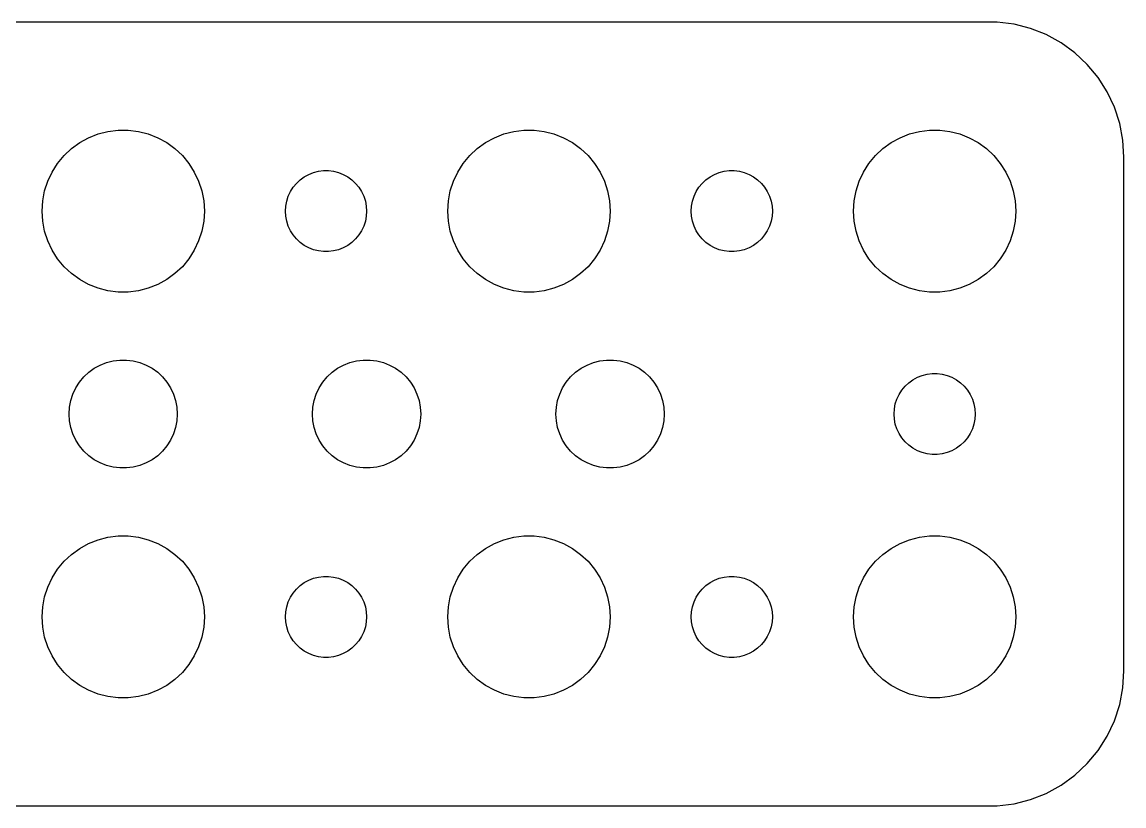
# Model space of a CAD drawing. Header units: metres. Extents: x -37 to 37, y 24.5 to 53.5.
# Drawn here: x -3.74 to 37, y 24.51 to 53.49 of the extents above; entities that cross this region are included whole.
import ezdxf

# ---------------------------------------------------------------- set-up
doc = ezdxf.new("R2010")
doc.units = ezdxf.units.M

msp = doc.modelspace()

# ---------------------------------------------------------------- linework, layer by layer
for p, q in [((32.3139, 53.4901), (-32.3139, 53.4901)), ((32.9369, 53.4114), (32.3139, 53.4901)), ((33.5451, 53.2553), (32.9369, 53.4114)), ((34.1289, 53.0241), (33.5451, 53.2553)), ((34.6791, 52.7216), (34.1289, 53.0241)), ((35.1871, 52.3526), (34.6791, 52.7216)), ((35.6448, 51.9227), (35.1871, 52.3526)), ((36.0451, 51.4389), (35.6448, 51.9227)), ((36.3815, 50.9088), (36.0451, 51.4389)), ((36.6489, 50.3406), (36.3815, 50.9088)), ((36.8429, 49.7434), (36.6489, 50.3406)), ((36.9606, 49.1267), (36.8429, 49.7434)), ((-1.27733, 49.2145), (-0.92705, 49.3532)), ((-0.92705, 49.3532), (-0.56213, 49.4469)), ((-0.56213, 49.4469), (-0.18837, 49.4941)), ((-0.18837, 49.4941), (0.18837, 49.4941)), ((0.18837, 49.4941), (0.56213, 49.4469)), ((0.56213, 49.4469), (0.92705, 49.3532)), ((0.92705, 49.3532), (1.27733, 49.2145)), ((13.7227, 49.2145), (14.0729, 49.3532)), ((14.0729, 49.3532), (14.4379, 49.4469)), ((14.4379, 49.4469), (14.8116, 49.4941)), ((14.8116, 49.4941), (15.1884, 49.4941)), ((15.1884, 49.4941), (15.5621, 49.4469)), ((15.5621, 49.4469), (15.927, 49.3532)), ((15.927, 49.3532), (16.2773, 49.2145)), ((28.7227, 49.2145), (29.0729, 49.3532)), ((29.0729, 49.3532), (29.4379, 49.4469)), ((29.4379, 49.4469), (29.8116, 49.4941)), ((29.8116, 49.4941), (30.1884, 49.4941)), ((30.1884, 49.4941), (30.5621, 49.4469)), ((30.5621, 49.4469), (30.927, 49.3532)), ((30.927, 49.3532), (31.2773, 49.2145)), ((-1.91226, 48.8115), (-1.60747, 49.033)), ((-1.60747, 49.033), (-1.27733, 49.2145)), ((1.27733, 49.2145), (1.60747, 49.033)), ((1.60747, 49.033), (1.91226, 48.8115)), ((13.0877, 48.8115), (13.3925, 49.033)), ((13.3925, 49.033), (13.7227, 49.2145)), ((16.2773, 49.2145), (16.6075, 49.033)), ((16.6075, 49.033), (16.9123, 48.8115)), ((28.0877, 48.8115), (28.3925, 49.033)), ((28.3925, 49.033), (28.7227, 49.2145)), ((31.2773, 49.2145), (31.6075, 49.033)), ((31.6075, 49.033), (31.9123, 48.8115)), ((37, 48.5), (36.9606, 49.1267)), ((-2.42705, 48.2634), (-2.1869, 48.5536)), ((-2.1869, 48.5536), (-1.91226, 48.8115)), ((1.91226, 48.8115), (2.1869, 48.5536)), ((2.1869, 48.5536), (2.42705, 48.2634)), ((12.5729, 48.2634), (12.8131, 48.5536)), ((12.8131, 48.5536), (13.0877, 48.8115)), ((16.9123, 48.8115), (17.1869, 48.5536)), ((17.1869, 48.5536), (17.427, 48.2634)), ((27.5729, 48.2634), (27.8131, 48.5536)), ((27.8131, 48.5536), (28.0877, 48.8115)), ((31.9123, 48.8115), (32.1869, 48.5536)), ((32.1869, 48.5536), (32.427, 48.2634)), ((37, 29.5), (37, 48.5)), ((-2.62891, 47.9453), (-2.42705, 48.2634)), ((2.42705, 48.2634), (2.62891, 47.9453)), ((12.3711, 47.9453), (12.5729, 48.2634)), ((17.427, 48.2634), (17.6289, 47.9453)), ((27.3711, 47.9453), (27.5729, 48.2634)), ((32.427, 48.2634), (32.6289, 47.9453)), ((-2.78932, 47.6044), (-2.62891, 47.9453)), ((2.62891, 47.9453), (2.78932, 47.6044)), ((6.54385, 47.6558), (6.69626, 47.7665)), ((6.69626, 47.7665), (6.86133, 47.8572)), ((6.86133, 47.8572), (7.03647, 47.9266)), ((7.03647, 47.9266), (7.21892, 47.9734)), ((7.21892, 47.9734), (7.40581, 47.997)), ((7.40581, 47.997), (7.59418, 47.997)), ((7.59418, 47.997), (7.78107, 47.9734)), ((7.78107, 47.9734), (7.96352, 47.9266)), ((7.96352, 47.9266), (8.13866, 47.8572)), ((8.13866, 47.8572), (8.30373, 47.7665)), ((8.30373, 47.7665), (8.45613, 47.6558)), ((12.2107, 47.6044), (12.3711, 47.9453)), ((17.6289, 47.9453), (17.7893, 47.6044)), ((21.5439, 47.6558), (21.6963, 47.7665)), ((21.6963, 47.7665), (21.8613, 47.8572)), ((21.8613, 47.8572), (22.0365, 47.9266)), ((22.0365, 47.9266), (22.2189, 47.9734)), ((22.2189, 47.9734), (22.4058, 47.997)), ((22.4058, 47.997), (22.5942, 47.997)), ((22.5942, 47.997), (22.7811, 47.9734)), ((22.7811, 47.9734), (22.9635, 47.9266)), ((22.9635, 47.9266), (23.1387, 47.8572)), ((23.1387, 47.8572), (23.3037, 47.7665)), ((23.3037, 47.7665), (23.4561, 47.6558)), ((27.2107, 47.6044), (27.3711, 47.9453)), ((32.6289, 47.9453), (32.7893, 47.6044)), ((-2.90575, 47.2461), (-2.78932, 47.6044)), ((2.78932, 47.6044), (2.90575, 47.2461)), ((6.18553, 47.2226), (6.28647, 47.3817)), ((6.28647, 47.3817), (6.40654, 47.5268)), ((6.40654, 47.5268), (6.54385, 47.6558)), ((8.45613, 47.6558), (8.59344, 47.5268)), ((8.59344, 47.5268), (8.71352, 47.3817)), ((8.71352, 47.3817), (8.81445, 47.2226)), ((12.0942, 47.2461), (12.2107, 47.6044)), ((17.7893, 47.6044), (17.9057, 47.2461)), ((21.1855, 47.2226), (21.2865, 47.3817)), ((21.2865, 47.3817), (21.4065, 47.5268)), ((21.4065, 47.5268), (21.5439, 47.6558)), ((23.4561, 47.6558), (23.5934, 47.5268)), ((23.5934, 47.5268), (23.7135, 47.3817)), ((23.7135, 47.3817), (23.8145, 47.2226)), ((27.0942, 47.2461), (27.2107, 47.6044)), ((32.7893, 47.6044), (32.9057, 47.2461)), ((-3, 46.5), (-2.97633, 46.876)), ((-2.97633, 46.876), (-2.90575, 47.2461)), ((2.90575, 47.2461), (2.97633, 46.876)), ((2.97633, 46.876), (3, 46.5)), ((6.01183, 46.688), (6.04712, 46.873)), ((6.04712, 46.873), (6.10533, 47.0522)), ((6.10533, 47.0522), (6.18553, 47.2226)), ((8.81445, 47.2226), (8.89465, 47.0522)), ((8.89465, 47.0522), (8.95287, 46.873)), ((8.95287, 46.873), (8.98816, 46.688)), ((12, 46.5), (12.0237, 46.876)), ((12.0237, 46.876), (12.0942, 47.2461)), ((17.9057, 47.2461), (17.9763, 46.876)), ((17.9763, 46.876), (18, 46.5)), ((21.0118, 46.688), (21.0471, 46.873)), ((21.0471, 46.873), (21.1053, 47.0522)), ((21.1053, 47.0522), (21.1855, 47.2226)), ((23.8145, 47.2226), (23.8947, 47.0522)), ((23.8947, 47.0522), (23.9529, 46.873)), ((23.9529, 46.873), (23.9882, 46.688)), ((27, 46.5), (27.0237, 46.876)), ((27.0237, 46.876), (27.0942, 47.2461)), ((32.9057, 47.2461), (32.9763, 46.876)), ((32.9763, 46.876), (33, 46.5)), ((-2.97633, 46.124), (-3, 46.5)), ((3, 46.5), (2.97633, 46.124)), ((6, 46.5), (6.01183, 46.688)), ((6.01183, 46.312), (6, 46.5)), ((8.98816, 46.688), (9, 46.5)), ((9, 46.5), (8.98816, 46.312)), ((12.0237, 46.124), (12, 46.5)), ((18, 46.5), (17.9763, 46.124)), ((21, 46.5), (21.0118, 46.688)), ((21.0118, 46.312), (21, 46.5)), ((23.9882, 46.688), (24, 46.5)), ((24, 46.5), (23.9882, 46.312)), ((27.0237, 46.124), (27, 46.5)), ((33, 46.5), (32.9763, 46.124)), ((-2.90575, 45.7539), (-2.97633, 46.124)), ((2.97633, 46.124), (2.90575, 45.7539)), ((6.04712, 46.127), (6.01183, 46.312)), ((6.10533, 45.9478), (6.04712, 46.127)), ((8.95287, 46.127), (8.89465, 45.9478)), ((8.98816, 46.312), (8.95287, 46.127)), ((12.0942, 45.7539), (12.0237, 46.124)), ((17.9763, 46.124), (17.9057, 45.7539)), ((21.0471, 46.127), (21.0118, 46.312)), ((21.1053, 45.9478), (21.0471, 46.127)), ((23.9529, 46.127), (23.8947, 45.9478)), ((23.9882, 46.312), (23.9529, 46.127)), ((27.0942, 45.7539), (27.0237, 46.124)), ((32.9763, 46.124), (32.9057, 45.7539)), ((-2.78932, 45.3956), (-2.90575, 45.7539)), ((2.90575, 45.7539), (2.78932, 45.3956)), ((6.18553, 45.7774), (6.10533, 45.9478)), ((6.28647, 45.6183), (6.18553, 45.7774)), ((8.81445, 45.7774), (8.71352, 45.6183)), ((8.89465, 45.9478), (8.81445, 45.7774)), ((12.2107, 45.3956), (12.0942, 45.7539)), ((17.9057, 45.7539), (17.7893, 45.3956)), ((21.1855, 45.7774), (21.1053, 45.9478)), ((21.2865, 45.6183), (21.1855, 45.7774)), ((23.8145, 45.7774), (23.7135, 45.6183)), ((23.8947, 45.9478), (23.8145, 45.7774)), ((27.2107, 45.3956), (27.0942, 45.7539)), ((32.9057, 45.7539), (32.7893, 45.3956)), ((-2.62891, 45.0547), (-2.78932, 45.3956)), ((2.78932, 45.3956), (2.62891, 45.0547)), ((6.40654, 45.4732), (6.28647, 45.6183)), ((6.54385, 45.3442), (6.40654, 45.4732)), ((6.69626, 45.2335), (6.54385, 45.3442)), ((6.86133, 45.1427), (6.69626, 45.2335)), ((8.30373, 45.2335), (8.13866, 45.1427)), ((8.45613, 45.3442), (8.30373, 45.2335)), ((8.59344, 45.4732), (8.45613, 45.3442)), ((8.71352, 45.6183), (8.59344, 45.4732)), ((12.3711, 45.0547), (12.2107, 45.3956)), ((17.7893, 45.3956), (17.6289, 45.0547)), ((21.4065, 45.4732), (21.2865, 45.6183)), ((21.5439, 45.3442), (21.4065, 45.4732)), ((21.6963, 45.2335), (21.5439, 45.3442)), ((21.8613, 45.1427), (21.6963, 45.2335)), ((23.3037, 45.2335), (23.1387, 45.1427)), ((23.4561, 45.3442), (23.3037, 45.2335)), ((23.5934, 45.4732), (23.4561, 45.3442)), ((23.7135, 45.6183), (23.5934, 45.4732)), ((27.3711, 45.0547), (27.2107, 45.3956)), ((32.7893, 45.3956), (32.6289, 45.0547)), ((-2.42705, 44.7366), (-2.62891, 45.0547)), ((2.62891, 45.0547), (2.42705, 44.7366)), ((7.03647, 45.0734), (6.86133, 45.1427)), ((7.21892, 45.0266), (7.03647, 45.0734)), ((7.40581, 45.0029), (7.21892, 45.0266)), ((7.59418, 45.0029), (7.40581, 45.0029)), ((7.78107, 45.0266), (7.59418, 45.0029)), ((7.96352, 45.0734), (7.78107, 45.0266)), ((8.13866, 45.1427), (7.96352, 45.0734)), ((12.5729, 44.7366), (12.3711, 45.0547)), ((17.6289, 45.0547), (17.427, 44.7366)), ((22.0365, 45.0734), (21.8613, 45.1427)), ((22.2189, 45.0266), (22.0365, 45.0734)), ((22.4058, 45.0029), (22.2189, 45.0266)), ((22.5942, 45.0029), (22.4058, 45.0029)), ((22.7811, 45.0266), (22.5942, 45.0029)), ((22.9635, 45.0734), (22.7811, 45.0266)), ((23.1387, 45.1427), (22.9635, 45.0734)), ((27.5729, 44.7366), (27.3711, 45.0547)), ((32.6289, 45.0547), (32.427, 44.7366)), ((-2.1869, 44.4464), (-2.42705, 44.7366)), ((-1.91226, 44.1884), (-2.1869, 44.4464)), ((2.1869, 44.4464), (1.91226, 44.1884)), ((2.42705, 44.7366), (2.1869, 44.4464)), ((12.8131, 44.4464), (12.5729, 44.7366)), ((13.0877, 44.1884), (12.8131, 44.4464)), ((17.1869, 44.4464), (16.9123, 44.1884)), ((17.427, 44.7366), (17.1869, 44.4464)), ((27.8131, 44.4464), (27.5729, 44.7366)), ((28.0877, 44.1884), (27.8131, 44.4464)), ((32.1869, 44.4464), (31.9123, 44.1884)), ((32.427, 44.7366), (32.1869, 44.4464)), ((-1.60747, 43.967), (-1.91226, 44.1884)), ((1.91226, 44.1884), (1.60747, 43.967)), ((13.3925, 43.967), (13.0877, 44.1884)), ((16.9123, 44.1884), (16.6075, 43.967)), ((28.3925, 43.967), (28.0877, 44.1884)), ((31.9123, 44.1884), (31.6075, 43.967)), ((-1.27733, 43.7855), (-1.60747, 43.967)), ((-0.92705, 43.6468), (-1.27733, 43.7855)), ((-0.56213, 43.5531), (-0.92705, 43.6468)), ((0.92705, 43.6468), (0.56213, 43.5531)), ((1.27733, 43.7855), (0.92705, 43.6468)), ((1.60747, 43.967), (1.27733, 43.7855)), ((13.7227, 43.7855), (13.3925, 43.967)), ((14.0729, 43.6468), (13.7227, 43.7855)), ((14.4379, 43.5531), (14.0729, 43.6468)), ((15.927, 43.6468), (15.5621, 43.5531)), ((16.2773, 43.7855), (15.927, 43.6468)), ((16.6075, 43.967), (16.2773, 43.7855)), ((28.7227, 43.7855), (28.3925, 43.967)), ((29.0729, 43.6468), (28.7227, 43.7855)), ((29.4379, 43.5531), (29.0729, 43.6468)), ((30.927, 43.6468), (30.5621, 43.5531)), ((31.2773, 43.7855), (30.927, 43.6468)), ((31.6075, 43.967), (31.2773, 43.7855)), ((-0.18837, 43.5059), (-0.56213, 43.5531)), ((0.18837, 43.5059), (-0.18837, 43.5059)), ((0.56213, 43.5531), (0.18837, 43.5059)), ((14.8116, 43.5059), (14.4379, 43.5531)), ((15.1884, 43.5059), (14.8116, 43.5059)), ((15.5621, 43.5531), (15.1884, 43.5059)), ((29.8116, 43.5059), (29.4379, 43.5531)), ((30.1884, 43.5059), (29.8116, 43.5059)), ((30.5621, 43.5531), (30.1884, 43.5059)), ((-1.07164, 40.6886), (-0.85155, 40.8096)), ((-0.85155, 40.8096), (-0.61803, 40.9021)), ((-0.61803, 40.9021), (-0.37476, 40.9646)), ((-0.37476, 40.9646), (-0.12558, 40.996)), ((-0.12558, 40.996), (0.12558, 40.996)), ((0.12558, 40.996), (0.37476, 40.9646)), ((0.37476, 40.9646), (0.61803, 40.9021)), ((0.61803, 40.9021), (0.85155, 40.8096)), ((0.85155, 40.8096), (1.07164, 40.6886)), ((7.92834, 40.6886), (8.14844, 40.8096)), ((8.14844, 40.8096), (8.38196, 40.9021)), ((8.38196, 40.9021), (8.62523, 40.9646)), ((8.62523, 40.9646), (8.8744, 40.996)), ((8.8744, 40.996), (9.12558, 40.996)), ((9.12558, 40.996), (9.37476, 40.9646)), ((9.37476, 40.9646), (9.61803, 40.9021)), ((9.61803, 40.9021), (9.85155, 40.8096)), ((9.85155, 40.8096), (10.0716, 40.6886)), ((16.9283, 40.6886), (17.1484, 40.8096)), ((17.1484, 40.8096), (17.382, 40.9021)), ((17.382, 40.9021), (17.6252, 40.9646)), ((17.6252, 40.9646), (17.8744, 40.996)), ((17.8744, 40.996), (18.1256, 40.996)), ((18.1256, 40.996), (18.3748, 40.9646)), ((18.3748, 40.9646), (18.618, 40.9021)), ((18.618, 40.9021), (18.8515, 40.8096)), ((18.8515, 40.8096), (19.0716, 40.6886)), ((-1.61803, 40.1756), (-1.45793, 40.3691)), ((-1.45793, 40.3691), (-1.27484, 40.541)), ((-1.27484, 40.541), (-1.07164, 40.6886)), ((1.07164, 40.6886), (1.27484, 40.541)), ((1.27484, 40.541), (1.45793, 40.3691)), ((1.45793, 40.3691), (1.61803, 40.1756)), ((7.38196, 40.1756), (7.54205, 40.3691)), ((7.54205, 40.3691), (7.72514, 40.541)), ((7.72514, 40.541), (7.92834, 40.6886)), ((10.0716, 40.6886), (10.2748, 40.541)), ((10.2748, 40.541), (10.4579, 40.3691)), ((10.4579, 40.3691), (10.618, 40.1756)), ((16.382, 40.1756), (16.5421, 40.3691)), ((16.5421, 40.3691), (16.7251, 40.541)), ((16.7251, 40.541), (16.9283, 40.6886)), ((19.0716, 40.6886), (19.2748, 40.541)), ((19.2748, 40.541), (19.4579, 40.3691)), ((19.4579, 40.3691), (19.618, 40.1756)), ((29.1963, 40.2665), (29.3613, 40.3572)), ((29.3613, 40.3572), (29.5365, 40.4266)), ((29.5365, 40.4266), (29.7189, 40.4734)), ((29.7189, 40.4734), (29.9058, 40.497)), ((29.9058, 40.497), (30.0942, 40.497)), ((30.0942, 40.497), (30.2811, 40.4734)), ((30.2811, 40.4734), (30.4635, 40.4266)), ((30.4635, 40.4266), (30.6387, 40.3572)), ((30.6387, 40.3572), (30.8037, 40.2665)), ((-1.85954, 39.7362), (-1.75261, 39.9635)), ((-1.75261, 39.9635), (-1.61803, 40.1756)), ((1.61803, 40.1756), (1.75261, 39.9635)), ((1.75261, 39.9635), (1.85954, 39.7362)), ((7.14044, 39.7362), (7.24738, 39.9635)), ((7.24738, 39.9635), (7.38196, 40.1756)), ((10.618, 40.1756), (10.7526, 39.9635)), ((10.7526, 39.9635), (10.8595, 39.7362)), ((16.1404, 39.7362), (16.2474, 39.9635)), ((16.2474, 39.9635), (16.382, 40.1756)), ((19.618, 40.1756), (19.7526, 39.9635)), ((19.7526, 39.9635), (19.8595, 39.7362)), ((28.7865, 39.8817), (28.9065, 40.0268)), ((28.9065, 40.0268), (29.0439, 40.1558)), ((29.0439, 40.1558), (29.1963, 40.2665)), ((30.8037, 40.2665), (30.9561, 40.1558)), ((30.9561, 40.1558), (31.0934, 40.0268)), ((31.0934, 40.0268), (31.2135, 39.8817)), ((-1.93716, 39.4974), (-1.85954, 39.7362)), ((1.85954, 39.7362), (1.93716, 39.4974)), ((7.06282, 39.4974), (7.14044, 39.7362)), ((10.8595, 39.7362), (10.9372, 39.4974)), ((16.0628, 39.4974), (16.1404, 39.7362)), ((19.8595, 39.7362), (19.9372, 39.4974)), ((28.5471, 39.373), (28.6053, 39.5522)), ((28.6053, 39.5522), (28.6855, 39.7226)), ((28.6855, 39.7226), (28.7865, 39.8817)), ((31.2135, 39.8817), (31.3145, 39.7226)), ((31.3145, 39.7226), (31.3947, 39.5522)), ((31.3947, 39.5522), (31.4529, 39.373)), ((-2, 39), (-1.98422, 39.2507)), ((-1.98422, 39.2507), (-1.93716, 39.4974)), ((1.93716, 39.4974), (1.98422, 39.2507)), ((1.98422, 39.2507), (2, 39)), ((7, 39), (7.01576, 39.2507)), ((7.01576, 39.2507), (7.06282, 39.4974)), ((10.9372, 39.4974), (10.9842, 39.2507)), ((10.9842, 39.2507), (11, 39)), ((16, 39), (16.0158, 39.2507)), ((16.0158, 39.2507), (16.0628, 39.4974)), ((19.9372, 39.4974), (19.9842, 39.2507)), ((19.9842, 39.2507), (20, 39)), ((28.5, 39), (28.5118, 39.188)), ((28.5118, 39.188), (28.5471, 39.373)), ((31.4529, 39.373), (31.4882, 39.188)), ((31.4882, 39.188), (31.5, 39)), ((-1.98422, 38.7493), (-2, 39)), ((-1.93716, 38.5026), (-1.98422, 38.7493)), ((1.98422, 38.7493), (1.93716, 38.5026)), ((2, 39), (1.98422, 38.7493)), ((7.01576, 38.7493), (7, 39)), ((7.06282, 38.5026), (7.01576, 38.7493)), ((10.9842, 38.7493), (10.9372, 38.5026)), ((11, 39), (10.9842, 38.7493)), ((16.0158, 38.7493), (16, 39)), ((16.0628, 38.5026), (16.0158, 38.7493)), ((19.9842, 38.7493), (19.9372, 38.5026)), ((20, 39), (19.9842, 38.7493)), ((28.5118, 38.812), (28.5, 39)), ((28.5471, 38.627), (28.5118, 38.812)), ((31.4882, 38.812), (31.4529, 38.627)), ((31.5, 39), (31.4882, 38.812)), ((-1.85954, 38.2638), (-1.93716, 38.5026)), ((1.93716, 38.5026), (1.85954, 38.2638)), ((7.14044, 38.2638), (7.06282, 38.5026)), ((10.9372, 38.5026), (10.8595, 38.2638)), ((16.1404, 38.2638), (16.0628, 38.5026)), ((19.9372, 38.5026), (19.8595, 38.2638)), ((28.6053, 38.4478), (28.5471, 38.627)), ((28.6855, 38.2774), (28.6053, 38.4478)), ((31.3947, 38.4478), (31.3145, 38.2774)), ((31.4529, 38.627), (31.3947, 38.4478)), ((-1.75261, 38.0365), (-1.85954, 38.2638)), ((-1.61803, 37.8244), (-1.75261, 38.0365)), ((1.75261, 38.0365), (1.61803, 37.8244)), ((1.85954, 38.2638), (1.75261, 38.0365)), ((7.24738, 38.0365), (7.14044, 38.2638)), ((7.38196, 37.8244), (7.24738, 38.0365)), ((10.7526, 38.0365), (10.618, 37.8244)), ((10.8595, 38.2638), (10.7526, 38.0365)), ((16.2474, 38.0365), (16.1404, 38.2638)), ((16.382, 37.8244), (16.2474, 38.0365)), ((19.7526, 38.0365), (19.618, 37.8244)), ((19.8595, 38.2638), (19.7526, 38.0365)), ((28.7865, 38.1183), (28.6855, 38.2774)), ((28.9065, 37.9732), (28.7865, 38.1183)), ((29.0439, 37.8442), (28.9065, 37.9732)), ((31.0934, 37.9732), (30.9561, 37.8442)), ((31.2135, 38.1183), (31.0934, 37.9732)), ((31.3145, 38.2774), (31.2135, 38.1183)), ((-1.45793, 37.6309), (-1.61803, 37.8244)), ((-1.27484, 37.459), (-1.45793, 37.6309)), ((1.45793, 37.6309), (1.27484, 37.459)), ((1.61803, 37.8244), (1.45793, 37.6309)), ((7.54205, 37.6309), (7.38196, 37.8244)), ((7.72514, 37.459), (7.54205, 37.6309)), ((10.4579, 37.6309), (10.2748, 37.459)), ((10.618, 37.8244), (10.4579, 37.6309)), ((16.5421, 37.6309), (16.382, 37.8244)), ((16.7251, 37.459), (16.5421, 37.6309)), ((19.4579, 37.6309), (19.2748, 37.459)), ((19.618, 37.8244), (19.4579, 37.6309)), ((29.1963, 37.7335), (29.0439, 37.8442)), ((29.3613, 37.6428), (29.1963, 37.7335)), ((29.5365, 37.5734), (29.3613, 37.6428)), ((29.7189, 37.5266), (29.5365, 37.5734)), ((29.9058, 37.503), (29.7189, 37.5266)), ((30.0942, 37.503), (29.9058, 37.503)), ((30.2811, 37.5266), (30.0942, 37.503)), ((30.4635, 37.5734), (30.2811, 37.5266)), ((30.6387, 37.6428), (30.4635, 37.5734)), ((30.8037, 37.7335), (30.6387, 37.6428)), ((30.9561, 37.8442), (30.8037, 37.7335)), ((-1.07164, 37.3114), (-1.27484, 37.459)), ((-0.85155, 37.1904), (-1.07164, 37.3114)), ((-0.61803, 37.0979), (-0.85155, 37.1904)), ((-0.37476, 37.0354), (-0.61803, 37.0979)), ((0.61803, 37.0979), (0.37476, 37.0354)), ((0.85155, 37.1904), (0.61803, 37.0979)), ((1.07164, 37.3114), (0.85155, 37.1904)), ((1.27484, 37.459), (1.07164, 37.3114)), ((7.92834, 37.3114), (7.72514, 37.459)), ((8.14844, 37.1904), (7.92834, 37.3114)), ((8.38196, 37.0979), (8.14844, 37.1904)), ((8.62523, 37.0354), (8.38196, 37.0979)), ((9.61803, 37.0979), (9.37476, 37.0354)), ((9.85155, 37.1904), (9.61803, 37.0979)), ((10.0716, 37.3114), (9.85155, 37.1904)), ((10.2748, 37.459), (10.0716, 37.3114)), ((16.9283, 37.3114), (16.7251, 37.459)), ((17.1484, 37.1904), (16.9283, 37.3114)), ((17.382, 37.0979), (17.1484, 37.1904)), ((17.6252, 37.0354), (17.382, 37.0979)), ((18.618, 37.0979), (18.3748, 37.0354)), ((18.8515, 37.1904), (18.618, 37.0979)), ((19.0716, 37.3114), (18.8515, 37.1904)), ((19.2748, 37.459), (19.0716, 37.3114)), ((-0.12558, 37.004), (-0.37476, 37.0354)), ((0.12558, 37.004), (-0.12558, 37.004)), ((0.37476, 37.0354), (0.12558, 37.004)), ((8.8744, 37.004), (8.62523, 37.0354)), ((9.12558, 37.004), (8.8744, 37.004)), ((9.37476, 37.0354), (9.12558, 37.004)), ((17.8744, 37.004), (17.6252, 37.0354)), ((18.1256, 37.004), (17.8744, 37.004)), ((18.3748, 37.0354), (18.1256, 37.004)), ((-1.27733, 34.2145), (-0.92705, 34.3532)), ((-0.92705, 34.3532), (-0.56213, 34.4469)), ((-0.56213, 34.4469), (-0.18837, 34.4941)), ((-0.18837, 34.4941), (0.18837, 34.4941)), ((0.18837, 34.4941), (0.56213, 34.4469)), ((0.56213, 34.4469), (0.92705, 34.3532)), ((0.92705, 34.3532), (1.27733, 34.2145)), ((13.7227, 34.2145), (14.0729, 34.3532)), ((14.0729, 34.3532), (14.4379, 34.4469)), ((14.4379, 34.4469), (14.8116, 34.4941)), ((14.8116, 34.4941), (15.1884, 34.4941)), ((15.1884, 34.4941), (15.5621, 34.4469)), ((15.5621, 34.4469), (15.927, 34.3532)), ((15.927, 34.3532), (16.2773, 34.2145)), ((28.7227, 34.2145), (29.0729, 34.3532)), ((29.0729, 34.3532), (29.4379, 34.4469)), ((29.4379, 34.4469), (29.8116, 34.4941)), ((29.8116, 34.4941), (30.1884, 34.4941)), ((30.1884, 34.4941), (30.5621, 34.4469)), ((30.5621, 34.4469), (30.927, 34.3532)), ((30.927, 34.3532), (31.2773, 34.2145)), ((-1.91226, 33.8116), (-1.60747, 34.033)), ((-1.60747, 34.033), (-1.27733, 34.2145)), ((1.27733, 34.2145), (1.60747, 34.033)), ((1.60747, 34.033), (1.91226, 33.8116)), ((13.0877, 33.8116), (13.3925, 34.033)), ((13.3925, 34.033), (13.7227, 34.2145)), ((16.2773, 34.2145), (16.6075, 34.033)), ((16.6075, 34.033), (16.9123, 33.8116)), ((28.0877, 33.8116), (28.3925, 34.033)), ((28.3925, 34.033), (28.7227, 34.2145)), ((31.2773, 34.2145), (31.6075, 34.033)), ((31.6075, 34.033), (31.9123, 33.8116)), ((-2.42705, 33.2634), (-2.1869, 33.5536)), ((-2.1869, 33.5536), (-1.91226, 33.8116)), ((1.91226, 33.8116), (2.1869, 33.5536)), ((2.1869, 33.5536), (2.42705, 33.2634)), ((12.5729, 33.2634), (12.8131, 33.5536)), ((12.8131, 33.5536), (13.0877, 33.8116)), ((16.9123, 33.8116), (17.1869, 33.5536)), ((17.1869, 33.5536), (17.427, 33.2634)), ((27.5729, 33.2634), (27.8131, 33.5536)), ((27.8131, 33.5536), (28.0877, 33.8116)), ((31.9123, 33.8116), (32.1869, 33.5536)), ((32.1869, 33.5536), (32.427, 33.2634)), ((-2.62891, 32.9453), (-2.42705, 33.2634)), ((2.42705, 33.2634), (2.62891, 32.9453)), ((12.3711, 32.9453), (12.5729, 33.2634)), ((17.427, 33.2634), (17.6289, 32.9453)), ((27.3711, 32.9453), (27.5729, 33.2634)), ((32.427, 33.2634), (32.6289, 32.9453)), ((-2.90575, 32.2461), (-2.78932, 32.6044)), ((-2.78932, 32.6044), (-2.62891, 32.9453)), ((2.62891, 32.9453), (2.78932, 32.6044)), ((2.78932, 32.6044), (2.90575, 32.2461)), ((6.40654, 32.5268), (6.54385, 32.6558)), ((6.54385, 32.6558), (6.69626, 32.7665)), ((6.69626, 32.7665), (6.86133, 32.8573)), ((6.86133, 32.8573), (7.03647, 32.9266)), ((7.03647, 32.9266), (7.21892, 32.9734)), ((7.21892, 32.9734), (7.40581, 32.9971)), ((7.40581, 32.9971), (7.59418, 32.9971)), ((7.59418, 32.9971), (7.78107, 32.9734)), ((7.78107, 32.9734), (7.96352, 32.9266)), ((7.96352, 32.9266), (8.13866, 32.8573)), ((8.13866, 32.8573), (8.30373, 32.7665)), ((8.30373, 32.7665), (8.45613, 32.6558)), ((8.45613, 32.6558), (8.59344, 32.5268)), ((12.0942, 32.2461), (12.2107, 32.6044)), ((12.2107, 32.6044), (12.3711, 32.9453)), ((17.6289, 32.9453), (17.7893, 32.6044)), ((17.7893, 32.6044), (17.9057, 32.2461)), ((21.4065, 32.5268), (21.5439, 32.6558)), ((21.5439, 32.6558), (21.6963, 32.7665)), ((21.6963, 32.7665), (21.8613, 32.8573)), ((21.8613, 32.8573), (22.0365, 32.9266)), ((22.0365, 32.9266), (22.2189, 32.9734)), ((22.2189, 32.9734), (22.4058, 32.9971)), ((22.4058, 32.9971), (22.5942, 32.9971)), ((22.5942, 32.9971), (22.7811, 32.9734)), ((22.7811, 32.9734), (22.9635, 32.9266)), ((22.9635, 32.9266), (23.1387, 32.8573)), ((23.1387, 32.8573), (23.3037, 32.7665)), ((23.3037, 32.7665), (23.4561, 32.6558)), ((23.4561, 32.6558), (23.5934, 32.5268)), ((27.0942, 32.2461), (27.2107, 32.6044)), ((27.2107, 32.6044), (27.3711, 32.9453)), ((32.6289, 32.9453), (32.7893, 32.6044)), ((32.7893, 32.6044), (32.9057, 32.2461)), ((-2.97633, 31.876), (-2.90575, 32.2461)), ((2.90575, 32.2461), (2.97633, 31.876)), ((6.10533, 32.0522), (6.18553, 32.2226)), ((6.18553, 32.2226), (6.28647, 32.3817)), ((6.28647, 32.3817), (6.40654, 32.5268)), ((8.59344, 32.5268), (8.71352, 32.3817)), ((8.71352, 32.3817), (8.81445, 32.2226)), ((8.81445, 32.2226), (8.89465, 32.0522)), ((12.0237, 31.876), (12.0942, 32.2461)), ((17.9057, 32.2461), (17.9763, 31.876)), ((21.1053, 32.0522), (21.1855, 32.2226)), ((21.1855, 32.2226), (21.2865, 32.3817)), ((21.2865, 32.3817), (21.4065, 32.5268)), ((23.5934, 32.5268), (23.7135, 32.3817)), ((23.7135, 32.3817), (23.8145, 32.2226)), ((23.8145, 32.2226), (23.8947, 32.0522)), ((27.0237, 31.876), (27.0942, 32.2461)), ((32.9057, 32.2461), (32.9763, 31.876)), ((-3, 31.5), (-2.97633, 31.876)), ((2.97633, 31.876), (3, 31.5)), ((6.01183, 31.688), (6.04712, 31.873)), ((6.04712, 31.873), (6.10533, 32.0522)), ((8.89465, 32.0522), (8.95287, 31.873)), ((8.95287, 31.873), (8.98816, 31.688)), ((12, 31.5), (12.0237, 31.876)), ((17.9763, 31.876), (18, 31.5)), ((21.0118, 31.688), (21.0471, 31.873)), ((21.0471, 31.873), (21.1053, 32.0522)), ((23.8947, 32.0522), (23.9529, 31.873)), ((23.9529, 31.873), (23.9882, 31.688)), ((27, 31.5), (27.0237, 31.876)), ((32.9763, 31.876), (33, 31.5)), ((-2.97633, 31.124), (-3, 31.5)), ((3, 31.5), (2.97633, 31.124)), ((6, 31.5), (6.01183, 31.688)), ((6.01183, 31.312), (6, 31.5)), ((8.98816, 31.688), (9, 31.5)), ((9, 31.5), (8.98816, 31.312)), ((12.0237, 31.124), (12, 31.5)), ((18, 31.5), (17.9763, 31.124)), ((21, 31.5), (21.0118, 31.688)), ((21.0118, 31.312), (21, 31.5)), ((23.9882, 31.688), (24, 31.5)), ((24, 31.5), (23.9882, 31.312)), ((27.0237, 31.124), (27, 31.5)), ((33, 31.5), (32.9763, 31.124)), ((-2.90575, 30.7539), (-2.97633, 31.124)), ((2.97633, 31.124), (2.90575, 30.7539)), ((6.04712, 31.127), (6.01183, 31.312)), ((6.10533, 30.9478), (6.04712, 31.127)), ((8.95287, 31.127), (8.89465, 30.9478)), ((8.98816, 31.312), (8.95287, 31.127)), ((12.0942, 30.7539), (12.0237, 31.124)), ((17.9763, 31.124), (17.9057, 30.7539)), ((21.0471, 31.127), (21.0118, 31.312)), ((21.1053, 30.9478), (21.0471, 31.127)), ((23.9529, 31.127), (23.8947, 30.9478)), ((23.9882, 31.312), (23.9529, 31.127)), ((27.0942, 30.7539), (27.0237, 31.124)), ((32.9763, 31.124), (32.9057, 30.7539)), ((-2.78932, 30.3956), (-2.90575, 30.7539)), ((2.90575, 30.7539), (2.78932, 30.3956)), ((6.18553, 30.7774), (6.10533, 30.9478)), ((6.28647, 30.6183), (6.18553, 30.7774)), ((6.40654, 30.4732), (6.28647, 30.6183)), ((8.71352, 30.6183), (8.59344, 30.4732)), ((8.81445, 30.7774), (8.71352, 30.6183)), ((8.89465, 30.9478), (8.81445, 30.7774)), ((12.2107, 30.3956), (12.0942, 30.7539)), ((17.9057, 30.7539), (17.7893, 30.3956)), ((21.1855, 30.7774), (21.1053, 30.9478)), ((21.2865, 30.6183), (21.1855, 30.7774)), ((21.4065, 30.4732), (21.2865, 30.6183)), ((23.7135, 30.6183), (23.5934, 30.4732)), ((23.8145, 30.7774), (23.7135, 30.6183)), ((23.8947, 30.9478), (23.8145, 30.7774)), ((27.2107, 30.3956), (27.0942, 30.7539)), ((32.9057, 30.7539), (32.7893, 30.3956)), ((-2.62891, 30.0547), (-2.78932, 30.3956)), ((2.78932, 30.3956), (2.62891, 30.0547)), ((6.54385, 30.3442), (6.40654, 30.4732)), ((6.69626, 30.2335), (6.54385, 30.3442)), ((6.86133, 30.1428), (6.69626, 30.2335)), ((8.30373, 30.2335), (8.13866, 30.1428)), ((8.45613, 30.3442), (8.30373, 30.2335)), ((8.59344, 30.4732), (8.45613, 30.3442)), ((12.3711, 30.0547), (12.2107, 30.3956)), ((17.7893, 30.3956), (17.6289, 30.0547)), ((21.5439, 30.3442), (21.4065, 30.4732)), ((21.6963, 30.2335), (21.5439, 30.3442)), ((21.8613, 30.1428), (21.6963, 30.2335)), ((23.3037, 30.2335), (23.1387, 30.1428)), ((23.4561, 30.3442), (23.3037, 30.2335)), ((23.5934, 30.4732), (23.4561, 30.3442)), ((27.3711, 30.0547), (27.2107, 30.3956)), ((32.7893, 30.3956), (32.6289, 30.0547)), ((-2.42705, 29.7366), (-2.62891, 30.0547)), ((2.62891, 30.0547), (2.42705, 29.7366)), ((7.03647, 30.0734), (6.86133, 30.1428)), ((7.21892, 30.0266), (7.03647, 30.0734)), ((7.40581, 30.003), (7.21892, 30.0266)), ((7.59418, 30.003), (7.40581, 30.003)), ((7.78107, 30.0266), (7.59418, 30.003)), ((7.96352, 30.0734), (7.78107, 30.0266)), ((8.13866, 30.1428), (7.96352, 30.0734)), ((12.5729, 29.7366), (12.3711, 30.0547)), ((17.6289, 30.0547), (17.427, 29.7366)), ((22.0365, 30.0734), (21.8613, 30.1428)), ((22.2189, 30.0266), (22.0365, 30.0734)), ((22.4058, 30.003), (22.2189, 30.0266)), ((22.5942, 30.003), (22.4058, 30.003)), ((22.7811, 30.0266), (22.5942, 30.003)), ((22.9635, 30.0734), (22.7811, 30.0266)), ((23.1387, 30.1428), (22.9635, 30.0734)), ((27.5729, 29.7366), (27.3711, 30.0547)), ((32.6289, 30.0547), (32.427, 29.7366)), ((-2.1869, 29.4464), (-2.42705, 29.7366)), ((-1.91226, 29.1885), (-2.1869, 29.4464)), ((2.1869, 29.4464), (1.91226, 29.1885)), ((2.42705, 29.7366), (2.1869, 29.4464)), ((12.8131, 29.4464), (12.5729, 29.7366)), ((13.0877, 29.1885), (12.8131, 29.4464)), ((17.1869, 29.4464), (16.9123, 29.1885)), ((17.427, 29.7366), (17.1869, 29.4464)), ((27.8131, 29.4464), (27.5729, 29.7366)), ((28.0877, 29.1885), (27.8131, 29.4464)), ((32.1869, 29.4464), (31.9123, 29.1885)), ((32.427, 29.7366), (32.1869, 29.4464)), ((36.9606, 28.8733), (37, 29.5)), ((-1.60747, 28.967), (-1.91226, 29.1885)), ((-1.27733, 28.7855), (-1.60747, 28.967)), ((1.60747, 28.967), (1.27733, 28.7855)), ((1.91226, 29.1885), (1.60747, 28.967)), ((13.3925, 28.967), (13.0877, 29.1885)), ((13.7227, 28.7855), (13.3925, 28.967)), ((16.6075, 28.967), (16.2773, 28.7855)), ((16.9123, 29.1885), (16.6075, 28.967)), ((28.3925, 28.967), (28.0877, 29.1885)), ((28.7227, 28.7855), (28.3925, 28.967)), ((31.6075, 28.967), (31.2773, 28.7855)), ((31.9123, 29.1885), (31.6075, 28.967)), ((-0.92705, 28.6468), (-1.27733, 28.7855)), ((-0.56213, 28.5531), (-0.92705, 28.6468)), ((-0.18837, 28.5059), (-0.56213, 28.5531)), ((0.56213, 28.5531), (0.18837, 28.5059)), ((0.92705, 28.6468), (0.56213, 28.5531)), ((1.27733, 28.7855), (0.92705, 28.6468)), ((14.0729, 28.6468), (13.7227, 28.7855)), ((14.4379, 28.5531), (14.0729, 28.6468)), ((14.8116, 28.5059), (14.4379, 28.5531)), ((15.5621, 28.5531), (15.1884, 28.5059)), ((15.927, 28.6468), (15.5621, 28.5531)), ((16.2773, 28.7855), (15.927, 28.6468)), ((29.0729, 28.6468), (28.7227, 28.7855)), ((29.4379, 28.5531), (29.0729, 28.6468)), ((29.8116, 28.5059), (29.4379, 28.5531)), ((30.5621, 28.5531), (30.1884, 28.5059)), ((30.927, 28.6468), (30.5621, 28.5531)), ((31.2773, 28.7855), (30.927, 28.6468)), ((36.8429, 28.2566), (36.9606, 28.8733)), ((0.18837, 28.5059), (-0.18837, 28.5059)), ((15.1884, 28.5059), (14.8116, 28.5059)), ((30.1884, 28.5059), (29.8116, 28.5059)), ((36.6489, 27.6594), (36.8429, 28.2566)), ((36.3815, 27.0912), (36.6489, 27.6594)), ((36.0451, 26.5611), (36.3815, 27.0912)), ((35.6448, 26.0773), (36.0451, 26.5611)), ((35.1871, 25.6474), (35.6448, 26.0773)), ((34.1289, 24.9759), (34.6791, 25.2784)), ((34.6791, 25.2784), (35.1871, 25.6474)), ((33.5451, 24.7447), (34.1289, 24.9759)), ((-32.3139, 24.5099), (32.3139, 24.5099)), ((32.3139, 24.5099), (32.9369, 24.5886)), ((32.9369, 24.5886), (33.5451, 24.7447))]:
    msp.add_line(p, q)

doc.saveas('drawing.dxf')
